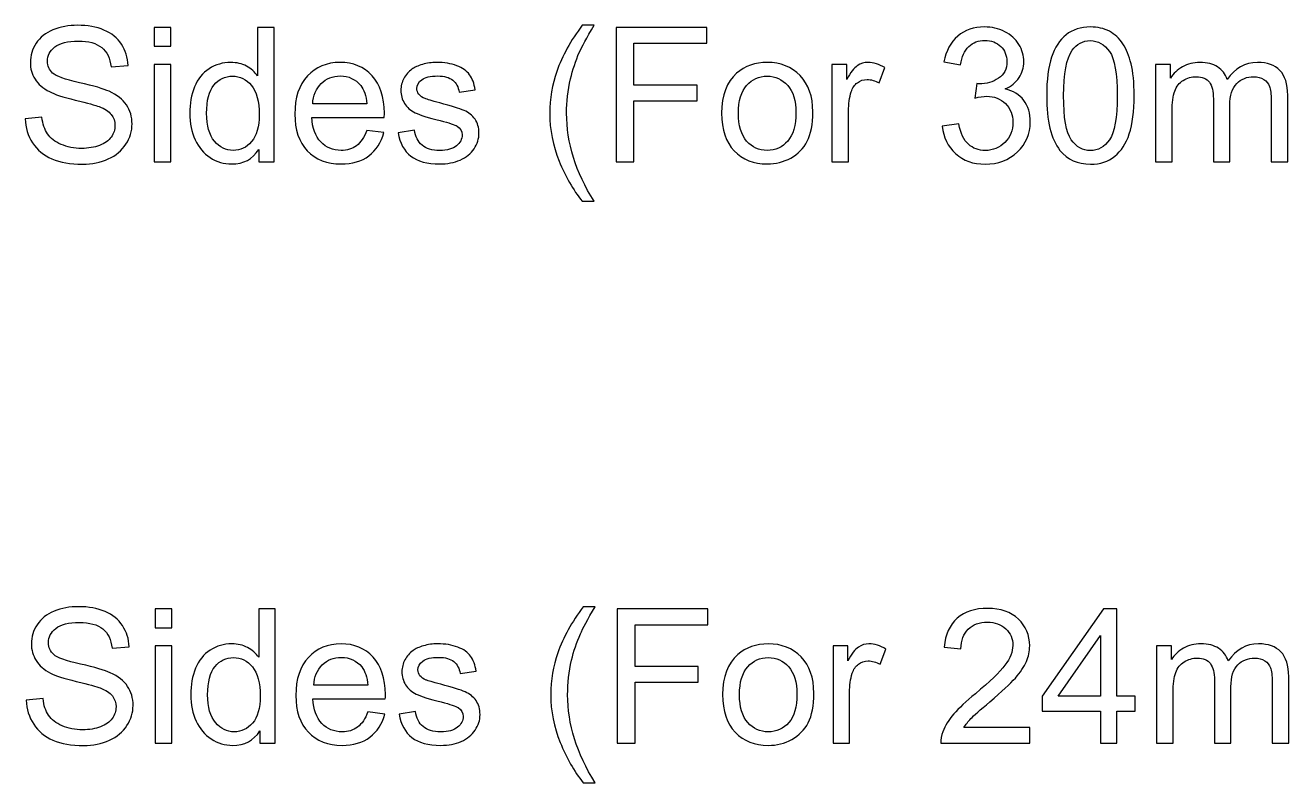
# Model space of a CAD drawing. Header units: millimetres. Extents: x 313 to 2379, y -2162 to 308.
# Drawn here: x 793.7 to 964.7, y -257.8 to -155.3 of the extents above; entities that cross this region are included whole.
import ezdxf

# ---------------------------------------------------------------- set-up
doc = ezdxf.new("R2010")
doc.units = ezdxf.units.MM
doc.header["$MEASUREMENT"] = 0
doc.layers.add('Layer 1', color=7, linetype='Continuous')

msp = doc.modelspace()

# ---------------------------------------------------------------- linework, layer by layer
at = {"layer": 'Layer 1', "color": 250}
for points, knots in [([(793.7104, -167.9017), (793.7104, -167.9017), (795.971, -167.6985), (795.971, -167.6985), (796.0768, -168.6129), (796.3266, -169.3622), (796.7203, -169.9506), (797.114, -170.5348), (797.7236, -171.009), (798.5491, -171.373), (799.3746, -171.7329), (800.3059, -171.9149), (801.3389, -171.9149), (802.2575, -171.9149), (803.0661, -171.7794), (803.7688, -171.5043), (804.4715, -171.2291), (804.9922, -170.8523), (805.3351, -170.374), (805.678, -169.8956), (805.8516, -169.3749), (805.8516, -168.8161), (805.8516, -168.2488), (805.6865, -167.7535), (805.3563, -167.326), (805.0261, -166.9026), (804.48, -166.547), (803.718, -166.2549), (803.2312, -166.0687), (802.1517, -165.7723), (800.4795, -165.3702), (798.8073, -164.968), (797.6389, -164.5912), (796.9701, -164.2356), (796.1022, -163.7784), (795.4588, -163.2112), (795.0354, -162.5381), (794.6079, -161.865), (794.3962, -161.1072), (794.3962, -160.2732), (794.3962, -159.3504), (794.6587, -158.491), (795.1794, -157.6951), (795.7001, -156.895), (796.4578, -156.2897), (797.4611, -155.8748), (798.4602, -155.4599), (799.5736, -155.2525), (800.797, -155.2525), (802.1432, -155.2525), (803.3328, -155.4684), (804.3615, -155.9044), (805.3902, -156.3362), (806.1818, -156.9755), (806.7364, -157.8221), (807.2909, -158.6646), (807.5873, -159.6213), (807.6296, -160.6881), (807.6296, -160.6881), (805.3182, -160.8659), (805.3182, -160.8659), (805.1954, -159.7187), (804.7763, -158.8508), (804.0609, -158.2666), (803.3455, -157.6782), (802.2871, -157.3861), (800.8901, -157.3861), (799.4339, -157.3861), (798.3713, -157.6528), (797.7067, -158.1862), (797.042, -158.7196), (796.7076, -159.3631), (796.7076, -160.1166), (796.7076, -160.7685), (796.9447, -161.3062), (797.4146, -161.7295), (797.8802, -162.1486), (799.0867, -162.5846), (801.0425, -163.0249), (802.9983, -163.4694), (804.3403, -163.8546), (805.0684, -164.1848), (806.1225, -164.6717), (806.9057, -165.2855), (807.4095, -166.0348), (807.9132, -166.7799), (808.163, -167.6392), (808.163, -168.6129), (808.163, -169.5823), (807.8878, -170.4883), (807.3333, -171.3434), (806.7787, -172.1985), (805.9871, -172.8632), (804.9499, -173.3373), (803.9127, -173.8114), (802.7486, -174.0485), (801.4489, -174.0485), (799.8064, -174.0485), (798.4306, -173.8072), (797.3214, -173.3288), (796.2081, -172.8505), (795.3402, -172.1308), (794.7095, -171.1656), (794.0745, -170.2046), (793.7443, -169.1167), (793.7104, -167.9017)], [0, 0, 0, 0, 0.02857143, 0.02857143, 0.02857143, 0.05714286, 0.05714286, 0.05714286, 0.08571429, 0.08571429, 0.08571429, 0.11428571, 0.11428571, 0.11428571, 0.14285714, 0.14285714, 0.14285714, 0.17142857, 0.17142857, 0.17142857, 0.2, 0.2, 0.2, 0.22857143, 0.22857143, 0.22857143, 0.25714286, 0.25714286, 0.25714286, 0.28571429, 0.28571429, 0.28571429, 0.31428571, 0.31428571, 0.31428571, 0.34285714, 0.34285714, 0.34285714, 0.37142857, 0.37142857, 0.37142857, 0.4, 0.4, 0.4, 0.42857143, 0.42857143, 0.42857143, 0.45714286, 0.45714286, 0.45714286, 0.48571429, 0.48571429, 0.48571429, 0.51428571, 0.51428571, 0.51428571, 0.54285714, 0.54285714, 0.54285714, 0.57142857, 0.57142857, 0.57142857, 0.6, 0.6, 0.6, 0.62857143, 0.62857143, 0.62857143, 0.65714286, 0.65714286, 0.65714286, 0.68571429, 0.68571429, 0.68571429, 0.71428571, 0.71428571, 0.71428571, 0.74285714, 0.74285714, 0.74285714, 0.77142857, 0.77142857, 0.77142857, 0.8, 0.8, 0.8, 0.82857143, 0.82857143, 0.82857143, 0.85714286, 0.85714286, 0.85714286, 0.88571429, 0.88571429, 0.88571429, 0.91428571, 0.91428571, 0.91428571, 0.94285714, 0.94285714, 0.94285714, 0.97142857, 0.97142857, 0.97142857, 1, 1, 1, 1]), ([(811.1602, -158.0973), (811.1602, -158.0973), (811.1602, -155.5573), (811.1602, -155.5573), (811.1602, -155.5573), (813.3954, -155.5573), (813.3954, -155.5573), (813.3954, -155.5573), (813.3954, -158.0973), (813.3954, -158.0973), (813.3954, -158.0973), (811.1602, -158.0973), (811.1602, -158.0973)], [0, 0, 0, 0, 0.25, 0.25, 0.25, 0.5, 0.5, 0.5, 0.75, 0.75, 0.75, 1, 1, 1, 1]), ([(825.3122, -173.7437), (825.3122, -173.7437), (825.3122, -172.0715), (825.3122, -172.0715), (824.4782, -173.3712), (823.2506, -174.0231), (821.6292, -174.0231), (820.5793, -174.0231), (819.6141, -173.7352), (818.7378, -173.1553), (817.8573, -172.5795), (817.1757, -171.771), (816.6889, -170.738), (816.2063, -169.7009), (815.965, -168.5113), (815.965, -167.1651), (815.965, -165.8528), (816.1851, -164.6632), (816.6212, -163.5922), (817.0614, -162.5254), (817.7176, -161.7041), (818.5939, -161.1368), (819.466, -160.5653), (820.4481, -160.2817), (821.5276, -160.2817), (822.3235, -160.2817), (823.0304, -160.451), (823.6485, -160.7855), (824.2666, -161.1199), (824.7703, -161.5602), (825.1598, -162.0978), (825.1598, -162.0978), (825.1598, -155.5573), (825.1598, -155.5573), (825.1598, -155.5573), (827.395, -155.5573), (827.395, -155.5573), (827.395, -155.5573), (827.395, -173.7437), (827.395, -173.7437), (827.395, -173.7437), (825.3122, -173.7437), (825.3122, -173.7437)], [0, 0, 0, 0, 0.07142857, 0.07142857, 0.07142857, 0.14285714, 0.14285714, 0.14285714, 0.21428571, 0.21428571, 0.21428571, 0.28571429, 0.28571429, 0.28571429, 0.35714286, 0.35714286, 0.35714286, 0.42857143, 0.42857143, 0.42857143, 0.5, 0.5, 0.5, 0.57142857, 0.57142857, 0.57142857, 0.64285714, 0.64285714, 0.64285714, 0.71428571, 0.71428571, 0.71428571, 0.78571429, 0.78571429, 0.78571429, 0.85714286, 0.85714286, 0.85714286, 0.92857143, 0.92857143, 0.92857143, 1, 1, 1, 1]), ([(869.0806, -179.0777), (867.8529, -177.5241), (866.8115, -175.708), (865.9606, -173.6252), (865.1097, -171.5424), (864.6864, -169.3834), (864.6864, -167.1524), (864.6864, -165.1839), (865.0039, -163.3001), (865.6389, -161.5009), (866.384, -159.4096), (867.5312, -157.3268), (869.0806, -155.2525), (869.0806, -155.2525), (870.6808, -155.2525), (870.6808, -155.2525), (869.6817, -156.9712), (869.0171, -158.1989), (868.6954, -158.9355), (868.1916, -160.0743), (867.7937, -161.2638), (867.5058, -162.5042), (867.1502, -164.0494), (866.9724, -165.603), (866.9724, -167.1651), (866.9724, -171.1402), (868.2085, -175.1111), (870.6808, -179.0777), (870.6808, -179.0777), (869.0806, -179.0777), (869.0806, -179.0777)], [0, 0, 0, 0, 0.1, 0.1, 0.1, 0.2, 0.2, 0.2, 0.3, 0.3, 0.3, 0.4, 0.4, 0.4, 0.5, 0.5, 0.5, 0.6, 0.6, 0.6, 0.7, 0.7, 0.7, 0.8, 0.8, 0.8, 0.9, 0.9, 0.9, 1, 1, 1, 1]), ([(873.678, -173.7437), (873.678, -173.7437), (873.678, -155.5573), (873.678, -155.5573), (873.678, -155.5573), (885.9462, -155.5573), (885.9462, -155.5573), (885.9462, -155.5573), (885.9462, -157.6909), (885.9462, -157.6909), (885.9462, -157.6909), (876.091, -157.6909), (876.091, -157.6909), (876.091, -157.6909), (876.091, -163.3551), (876.091, -163.3551), (876.091, -163.3551), (884.6254, -163.3551), (884.6254, -163.3551), (884.6254, -163.3551), (884.6254, -165.4887), (884.6254, -165.4887), (884.6254, -165.4887), (876.091, -165.4887), (876.091, -165.4887), (876.091, -165.4887), (876.091, -173.7437), (876.091, -173.7437), (876.091, -173.7437), (873.678, -173.7437), (873.678, -173.7437)], [0, 0, 0, 0, 0.1, 0.1, 0.1, 0.2, 0.2, 0.2, 0.3, 0.3, 0.3, 0.4, 0.4, 0.4, 0.5, 0.5, 0.5, 0.6, 0.6, 0.6, 0.7, 0.7, 0.7, 0.8, 0.8, 0.8, 0.9, 0.9, 0.9, 1, 1, 1, 1]), ([(917.819, -168.9177), (917.819, -168.9177), (920.0542, -168.6129), (920.0542, -168.6129), (920.3124, -169.8829), (920.7442, -170.7973), (921.3581, -171.3561), (921.9719, -171.9149), (922.7254, -172.1943), (923.6187, -172.1943), (924.677, -172.1943), (925.5702, -171.8302), (926.2899, -171.1021), (927.0096, -170.374), (927.3694, -169.4723), (927.3694, -168.397), (927.3694, -167.3725), (927.035, -166.5259), (926.3619, -165.857), (925.693, -165.1924), (924.8421, -164.8579), (923.8049, -164.8579), (923.3816, -164.8579), (922.8567, -164.9426), (922.2259, -165.1077), (922.2259, -165.1077), (922.4757, -163.1519), (922.4757, -163.1519), (922.6238, -163.1688), (922.7466, -163.1773), (922.8355, -163.1773), (923.7922, -163.1773), (924.6474, -162.9275), (925.4136, -162.4322), (926.1756, -161.9369), (926.5566, -161.1749), (926.5566, -160.1462), (926.5566, -159.3292), (926.2772, -158.6519), (925.7226, -158.1142), (925.1681, -157.5766), (924.4526, -157.3099), (923.5763, -157.3099), (922.7043, -157.3099), (921.9804, -157.5851), (921.4004, -158.1354), (920.8204, -158.6857), (920.4479, -159.5112), (920.2828, -160.6119), (920.2828, -160.6119), (918.0476, -160.2055), (918.0476, -160.2055), (918.3228, -158.7069), (918.9408, -157.5427), (919.9103, -156.7172), (920.8755, -155.8917), (922.082, -155.4811), (923.5213, -155.4811), (924.5119, -155.4811), (925.4263, -155.6928), (926.2603, -156.1203), (927.0985, -156.5437), (927.7377, -157.1236), (928.178, -157.856), (928.6225, -158.5926), (928.8426, -159.3715), (928.8426, -160.197), (928.8426, -160.9802), (928.6309, -161.6914), (928.2118, -162.3349), (927.7885, -162.9783), (927.162, -163.4906), (926.3365, -163.8716), (927.4117, -164.1171), (928.2457, -164.6336), (928.8426, -165.4167), (929.4353, -166.1957), (929.7316, -167.1778), (929.7316, -168.3504), (929.7316, -169.9379), (929.1516, -171.2884), (927.9959, -172.3933), (926.836, -173.4982), (925.3713, -174.0485), (923.6017, -174.0485), (922.0058, -174.0485), (920.6807, -173.5701), (919.6266, -172.6176), (918.5683, -171.6651), (917.9672, -170.4332), (917.819, -168.9177)], [0, 0, 0, 0, 0.03333333, 0.03333333, 0.03333333, 0.06666667, 0.06666667, 0.06666667, 0.1, 0.1, 0.1, 0.13333333, 0.13333333, 0.13333333, 0.16666667, 0.16666667, 0.16666667, 0.2, 0.2, 0.2, 0.23333333, 0.23333333, 0.23333333, 0.26666667, 0.26666667, 0.26666667, 0.3, 0.3, 0.3, 0.33333333, 0.33333333, 0.33333333, 0.36666667, 0.36666667, 0.36666667, 0.4, 0.4, 0.4, 0.43333333, 0.43333333, 0.43333333, 0.46666667, 0.46666667, 0.46666667, 0.5, 0.5, 0.5, 0.53333333, 0.53333333, 0.53333333, 0.56666667, 0.56666667, 0.56666667, 0.6, 0.6, 0.6, 0.63333333, 0.63333333, 0.63333333, 0.66666667, 0.66666667, 0.66666667, 0.7, 0.7, 0.7, 0.73333333, 0.73333333, 0.73333333, 0.76666667, 0.76666667, 0.76666667, 0.8, 0.8, 0.8, 0.83333333, 0.83333333, 0.83333333, 0.86666667, 0.86666667, 0.86666667, 0.9, 0.9, 0.9, 0.93333333, 0.93333333, 0.93333333, 0.96666667, 0.96666667, 0.96666667, 1, 1, 1, 1]), ([(931.9456, -164.769), (931.9456, -162.6227), (932.1657, -160.8871), (932.606, -159.5747), (933.0505, -158.2582), (933.7067, -157.2464), (934.5787, -156.5394), (935.4466, -155.8325), (936.543, -155.4811), (937.8638, -155.4811), (938.8375, -155.4811), (939.6926, -155.6758), (940.4334, -156.0695), (941.17, -156.4632), (941.7796, -157.0305), (942.2538, -157.7713), (942.7279, -158.5079), (943.1004, -159.4096), (943.3714, -160.4722), (943.6465, -161.5348), (943.782, -162.9699), (943.782, -164.769), (943.782, -166.9026), (943.5619, -168.6298), (943.1258, -169.9422), (942.6898, -171.2587), (942.0336, -172.2705), (941.1616, -172.9817), (940.2937, -173.6929), (939.1931, -174.0485), (937.8638, -174.0485), (936.1154, -174.0485), (934.7396, -173.4262), (933.7405, -172.1774), (932.5425, -170.6534), (931.9456, -168.1853), (931.9456, -164.769)], [0, 0, 0, 0, 0.08333333, 0.08333333, 0.08333333, 0.16666667, 0.16666667, 0.16666667, 0.25, 0.25, 0.25, 0.33333333, 0.33333333, 0.33333333, 0.41666667, 0.41666667, 0.41666667, 0.5, 0.5, 0.5, 0.58333333, 0.58333333, 0.58333333, 0.66666667, 0.66666667, 0.66666667, 0.75, 0.75, 0.75, 0.83333333, 0.83333333, 0.83333333, 0.91666667, 0.91666667, 0.91666667, 1, 1, 1, 1]), ([(934.2316, -164.7775), (934.2316, -167.7705), (934.5787, -169.7601), (935.2772, -170.7423), (935.9757, -171.7286), (936.8393, -172.2197), (937.8638, -172.2197), (938.8883, -172.2197), (939.7519, -171.7244), (940.4504, -170.738), (941.1489, -169.7474), (941.496, -167.762), (941.496, -164.7775), (941.496, -161.7845), (941.1489, -159.7949), (940.4504, -158.8127), (939.7561, -157.8264), (938.884, -157.3353), (937.8384, -157.3353), (936.8139, -157.3353), (935.9927, -157.7713), (935.3788, -158.6392), (934.6126, -159.7441), (934.2316, -161.793), (934.2316, -164.7775)], [0, 0, 0, 0, 0.125, 0.125, 0.125, 0.25, 0.25, 0.25, 0.375, 0.375, 0.375, 0.5, 0.5, 0.5, 0.625, 0.625, 0.625, 0.75, 0.75, 0.75, 0.875, 0.875, 0.875, 1, 1, 1, 1]), ([(811.1602, -173.7437), (811.1602, -173.7437), (811.1602, -160.5611), (811.1602, -160.5611), (811.1602, -160.5611), (813.3954, -160.5611), (813.3954, -160.5611), (813.3954, -160.5611), (813.3954, -173.7437), (813.3954, -173.7437), (813.3954, -173.7437), (811.1602, -173.7437), (811.1602, -173.7437)], [0, 0, 0, 0, 0.25, 0.25, 0.25, 0.5, 0.5, 0.5, 0.75, 0.75, 0.75, 1, 1, 1, 1]), ([(839.9214, -169.4765), (839.9214, -169.4765), (842.2328, -169.7813), (842.2328, -169.7813), (841.873, -171.1233), (841.1999, -172.1689), (840.2177, -172.9097), (839.2356, -173.6506), (837.9825, -174.0231), (836.4543, -174.0231), (834.5324, -174.0231), (833.0084, -173.4304), (831.8823, -172.2451), (830.7562, -171.064), (830.1932, -169.4003), (830.1932, -167.2625), (830.1932, -165.0527), (830.7605, -163.3339), (831.8992, -162.1147), (833.038, -160.8913), (834.5154, -160.2817), (836.3315, -160.2817), (838.0884, -160.2817), (839.5235, -160.8786), (840.6368, -162.0766), (841.7502, -163.2747), (842.309, -164.9595), (842.309, -167.1312), (842.309, -167.2625), (842.3048, -167.4614), (842.2963, -167.7239), (842.2963, -167.7239), (832.4792, -167.7239), (832.4792, -167.7239), (832.5639, -169.1675), (832.9703, -170.2766), (833.7069, -171.0428), (834.4392, -171.8091), (835.3579, -172.1943), (836.4543, -172.1943), (837.2713, -172.1943), (837.9698, -171.9784), (838.5456, -171.5466), (839.1255, -171.1148), (839.5827, -170.4248), (839.9214, -169.4765)], [0, 0, 0, 0, 0.06666667, 0.06666667, 0.06666667, 0.13333333, 0.13333333, 0.13333333, 0.2, 0.2, 0.2, 0.26666667, 0.26666667, 0.26666667, 0.33333333, 0.33333333, 0.33333333, 0.4, 0.4, 0.4, 0.46666667, 0.46666667, 0.46666667, 0.53333333, 0.53333333, 0.53333333, 0.6, 0.6, 0.6, 0.66666667, 0.66666667, 0.66666667, 0.73333333, 0.73333333, 0.73333333, 0.8, 0.8, 0.8, 0.86666667, 0.86666667, 0.86666667, 0.93333333, 0.93333333, 0.93333333, 1, 1, 1, 1]), ([(844.1674, -169.8067), (844.1674, -169.8067), (846.3772, -169.4511), (846.3772, -169.4511), (846.5, -170.3359), (846.8471, -171.0132), (847.4144, -171.4873), (847.9816, -171.9572), (848.7775, -172.1943), (849.7935, -172.1943), (850.8222, -172.1943), (851.5842, -171.9869), (852.0837, -171.5678), (852.579, -171.1529), (852.8288, -170.6618), (852.8288, -170.0988), (852.8288, -169.595), (852.6044, -169.1971), (852.1599, -168.9092), (851.8467, -168.7103), (851.0847, -168.4605), (849.8739, -168.1515), (848.2399, -167.7408), (847.1096, -167.3852), (846.4746, -167.0847), (845.8438, -166.7799), (845.3654, -166.365), (845.0395, -165.8316), (844.7135, -165.3024), (844.5484, -164.714), (844.5484, -164.0705), (844.5484, -163.4821), (844.6839, -162.9402), (844.9506, -162.4407), (845.2215, -161.9412), (845.5856, -161.5263), (846.047, -161.1961), (846.3941, -160.9421), (846.8683, -160.7262), (847.4652, -160.5484), (848.0663, -160.3706), (848.7055, -160.2817), (849.3913, -160.2817), (850.4243, -160.2817), (851.3302, -160.4299), (852.1091, -160.7304), (852.8923, -161.0268), (853.468, -161.4332), (853.8406, -161.9412), (854.2089, -162.4534), (854.4671, -163.135), (854.6068, -163.9901), (854.6068, -163.9901), (852.4224, -164.2949), (852.4224, -164.2949), (852.325, -163.6091), (852.0372, -163.0715), (851.563, -162.6862), (851.0889, -162.301), (850.42, -162.1105), (849.5522, -162.1105), (848.532, -162.1105), (847.7996, -162.2798), (847.3636, -162.6185), (846.9275, -162.9572), (846.7074, -163.3551), (846.7074, -163.8081), (846.7074, -164.0959), (846.7963, -164.3584), (846.9783, -164.5912), (847.1604, -164.8283), (847.444, -165.0273), (847.8335, -165.1839), (848.0578, -165.2686), (848.7098, -165.4591), (849.802, -165.7554), (851.3768, -166.1745), (852.4774, -166.5216), (853.104, -166.7883), (853.7305, -167.055), (854.2216, -167.4487), (854.5772, -167.9567), (854.937, -168.469), (855.1148, -169.104), (855.1148, -169.866), (855.1148, -170.6068), (854.8989, -171.3053), (854.4629, -171.9615), (854.0268, -172.6176), (853.4003, -173.1256), (852.5833, -173.4855), (851.762, -173.8453), (850.8349, -174.0231), (849.802, -174.0231), (848.0917, -174.0231), (846.7836, -173.6675), (845.8861, -172.9605), (844.9887, -172.2493), (844.4172, -171.1995), (844.1674, -169.8067)], [0, 0, 0, 0, 0.03030303, 0.03030303, 0.03030303, 0.06060606, 0.06060606, 0.06060606, 0.09090909, 0.09090909, 0.09090909, 0.12121212, 0.12121212, 0.12121212, 0.15151515, 0.15151515, 0.15151515, 0.18181818, 0.18181818, 0.18181818, 0.21212121, 0.21212121, 0.21212121, 0.24242424, 0.24242424, 0.24242424, 0.27272727, 0.27272727, 0.27272727, 0.3030303, 0.3030303, 0.3030303, 0.33333333, 0.33333333, 0.33333333, 0.36363636, 0.36363636, 0.36363636, 0.39393939, 0.39393939, 0.39393939, 0.42424242, 0.42424242, 0.42424242, 0.45454545, 0.45454545, 0.45454545, 0.48484848, 0.48484848, 0.48484848, 0.51515152, 0.51515152, 0.51515152, 0.54545455, 0.54545455, 0.54545455, 0.57575758, 0.57575758, 0.57575758, 0.60606061, 0.60606061, 0.60606061, 0.63636364, 0.63636364, 0.63636364, 0.66666667, 0.66666667, 0.66666667, 0.6969697, 0.6969697, 0.6969697, 0.72727273, 0.72727273, 0.72727273, 0.75757576, 0.75757576, 0.75757576, 0.78787879, 0.78787879, 0.78787879, 0.81818182, 0.81818182, 0.81818182, 0.84848485, 0.84848485, 0.84848485, 0.87878788, 0.87878788, 0.87878788, 0.90909091, 0.90909091, 0.90909091, 0.93939394, 0.93939394, 0.93939394, 0.96969697, 0.96969697, 0.96969697, 1, 1, 1, 1]), ([(887.9486, -167.1524), (887.9486, -164.7182), (888.6259, -162.9148), (889.9848, -161.7422), (891.1151, -160.7685), (892.4994, -160.2817), (894.1293, -160.2817), (895.9369, -160.2817), (897.4186, -160.8744), (898.57, -162.0597), (899.7173, -163.2408), (900.293, -164.8791), (900.293, -166.9661), (900.293, -168.6595), (900.039, -169.9887), (899.531, -170.9582), (899.023, -171.9276), (898.2822, -172.6811), (897.3085, -173.2188), (896.3391, -173.7564), (895.2765, -174.0231), (894.1293, -174.0231), (892.2835, -174.0231), (890.7934, -173.4347), (889.6546, -172.2536), (888.5159, -171.0725), (887.9486, -169.3707), (887.9486, -167.1524)], [0, 0, 0, 0, 0.11111111, 0.11111111, 0.11111111, 0.22222222, 0.22222222, 0.22222222, 0.33333333, 0.33333333, 0.33333333, 0.44444444, 0.44444444, 0.44444444, 0.55555556, 0.55555556, 0.55555556, 0.66666667, 0.66666667, 0.66666667, 0.77777778, 0.77777778, 0.77777778, 0.88888889, 0.88888889, 0.88888889, 1, 1, 1, 1]), ([(902.888, -173.7437), (902.888, -173.7437), (902.888, -160.5611), (902.888, -160.5611), (902.888, -160.5611), (904.8946, -160.5611), (904.8946, -160.5611), (904.8946, -160.5611), (904.8946, -162.5804), (904.8946, -162.5804), (905.4068, -161.6448), (905.881, -161.0268), (906.317, -160.7304), (906.753, -160.4299), (907.2314, -160.2817), (907.7521, -160.2817), (908.5056, -160.2817), (909.2719, -160.5188), (910.0508, -160.9887), (910.0508, -160.9887), (909.2549, -163.0503), (909.2549, -163.0503), (908.7131, -162.7455), (908.1712, -162.5931), (907.6293, -162.5931), (907.1425, -162.5931), (906.7065, -162.7413), (906.3212, -163.0334), (905.936, -163.3255), (905.6608, -163.7319), (905.4957, -164.2526), (905.246, -165.0442), (905.1232, -165.912), (905.1232, -166.8561), (905.1232, -166.8561), (905.1232, -173.7437), (905.1232, -173.7437), (905.1232, -173.7437), (902.888, -173.7437), (902.888, -173.7437)], [0, 0, 0, 0, 0.07692308, 0.07692308, 0.07692308, 0.15384615, 0.15384615, 0.15384615, 0.23076923, 0.23076923, 0.23076923, 0.30769231, 0.30769231, 0.30769231, 0.38461538, 0.38461538, 0.38461538, 0.46153846, 0.46153846, 0.46153846, 0.53846154, 0.53846154, 0.53846154, 0.61538462, 0.61538462, 0.61538462, 0.69230769, 0.69230769, 0.69230769, 0.76923077, 0.76923077, 0.76923077, 0.84615385, 0.84615385, 0.84615385, 0.92307692, 0.92307692, 0.92307692, 1, 1, 1, 1]), ([(946.6818, -173.7437), (946.6818, -173.7437), (946.6818, -160.5611), (946.6818, -160.5611), (946.6818, -160.5611), (948.6884, -160.5611), (948.6884, -160.5611), (948.6884, -160.5611), (948.6884, -162.4238), (948.6884, -162.4238), (949.099, -161.7803), (949.6494, -161.2596), (950.3352, -160.8701), (951.021, -160.4764), (951.7999, -160.2817), (952.6762, -160.2817), (953.6499, -160.2817), (954.45, -160.4849), (955.0723, -160.8871), (955.6946, -161.2935), (956.1348, -161.8565), (956.3888, -162.5846), (957.4387, -161.0479), (958.7976, -160.2817), (960.474, -160.2817), (961.7863, -160.2817), (962.7981, -160.6415), (963.5008, -161.3654), (964.2078, -162.0893), (964.5634, -163.2027), (964.5634, -164.7055), (964.5634, -164.7055), (964.5634, -173.7437), (964.5634, -173.7437), (964.5634, -173.7437), (962.3282, -173.7437), (962.3282, -173.7437), (962.3282, -173.7437), (962.3282, -165.4464), (962.3282, -165.4464), (962.3282, -164.5574), (962.252, -163.9139), (962.1081, -163.5202), (961.9641, -163.1265), (961.7017, -162.8132), (961.3164, -162.5719), (960.9354, -162.3306), (960.4867, -162.2121), (959.9745, -162.2121), (959.0431, -162.2121), (958.2727, -162.5211), (957.6588, -163.135), (957.045, -163.753), (956.7402, -164.7394), (956.7402, -166.0941), (956.7402, -166.0941), (956.7402, -173.7437), (956.7402, -173.7437), (956.7402, -173.7437), (954.505, -173.7437), (954.505, -173.7437), (954.505, -173.7437), (954.505, -165.1881), (954.505, -165.1881), (954.505, -164.1975), (954.323, -163.4525), (953.9589, -162.9572), (953.5948, -162.4619), (952.9979, -162.2121), (952.1724, -162.2121), (951.5459, -162.2121), (950.9659, -162.3772), (950.4325, -162.7074), (949.8991, -163.0376), (949.5139, -163.5202), (949.2726, -164.1594), (949.0355, -164.7944), (948.917, -165.7131), (948.917, -166.9111), (948.917, -166.9111), (948.917, -173.7437), (948.917, -173.7437), (948.917, -173.7437), (946.6818, -173.7437), (946.6818, -173.7437)], [0, 0, 0, 0, 0.03571429, 0.03571429, 0.03571429, 0.07142857, 0.07142857, 0.07142857, 0.10714286, 0.10714286, 0.10714286, 0.14285714, 0.14285714, 0.14285714, 0.17857143, 0.17857143, 0.17857143, 0.21428571, 0.21428571, 0.21428571, 0.25, 0.25, 0.25, 0.28571429, 0.28571429, 0.28571429, 0.32142857, 0.32142857, 0.32142857, 0.35714286, 0.35714286, 0.35714286, 0.39285714, 0.39285714, 0.39285714, 0.42857143, 0.42857143, 0.42857143, 0.46428571, 0.46428571, 0.46428571, 0.5, 0.5, 0.5, 0.53571429, 0.53571429, 0.53571429, 0.57142857, 0.57142857, 0.57142857, 0.60714286, 0.60714286, 0.60714286, 0.64285714, 0.64285714, 0.64285714, 0.67857143, 0.67857143, 0.67857143, 0.71428571, 0.71428571, 0.71428571, 0.75, 0.75, 0.75, 0.78571429, 0.78571429, 0.78571429, 0.82142857, 0.82142857, 0.82142857, 0.85714286, 0.85714286, 0.85714286, 0.89285714, 0.89285714, 0.89285714, 0.92857143, 0.92857143, 0.92857143, 0.96428571, 0.96428571, 0.96428571, 1, 1, 1, 1]), ([(818.251, -167.1693), (818.251, -168.8542), (818.6066, -170.1115), (819.322, -170.9455), (820.0332, -171.7794), (820.8757, -172.1943), (821.8451, -172.1943), (822.823, -172.1943), (823.6527, -171.7964), (824.3385, -171.0005), (825.0201, -170.2046), (825.363, -168.9897), (825.363, -167.3556), (825.363, -165.5607), (825.0159, -164.2399), (824.3174, -163.3974), (823.6231, -162.555), (822.7637, -162.1359), (821.7435, -162.1359), (820.7487, -162.1359), (819.9189, -162.5381), (819.2501, -163.3466), (818.5854, -164.1552), (818.251, -165.4294), (818.251, -167.1693)], [0, 0, 0, 0, 0.125, 0.125, 0.125, 0.25, 0.25, 0.25, 0.375, 0.375, 0.375, 0.5, 0.5, 0.5, 0.625, 0.625, 0.625, 0.75, 0.75, 0.75, 0.875, 0.875, 0.875, 1, 1, 1, 1]), ([(832.6062, -165.8951), (832.6062, -165.8951), (839.9468, -165.8951), (839.9468, -165.8951), (839.8494, -164.786), (839.5658, -163.9562), (839.1044, -163.4017), (838.3974, -162.5423), (837.4745, -162.1105), (836.3442, -162.1105), (835.3198, -162.1105), (834.4604, -162.4534), (833.7619, -163.1392), (833.0676, -163.825), (832.6824, -164.7436), (832.6062, -165.8951)], [0, 0, 0, 0, 0.2, 0.2, 0.2, 0.4, 0.4, 0.4, 0.6, 0.6, 0.6, 0.8, 0.8, 0.8, 1, 1, 1, 1]), ([(890.2346, -167.1566), (890.2346, -168.8415), (890.6029, -170.103), (891.3395, -170.937), (892.0803, -171.7752), (893.0074, -172.1943), (894.1293, -172.1943), (895.2384, -172.1943), (896.1613, -171.7752), (896.9021, -170.9328), (897.6387, -170.0903), (898.007, -168.8076), (898.007, -167.0847), (898.007, -165.4591), (897.6345, -164.2272), (896.8936, -163.3932), (896.1528, -162.555), (895.2299, -162.1359), (894.1293, -162.1359), (893.0074, -162.1359), (892.0803, -162.5508), (891.3395, -163.3847), (890.6029, -164.2187), (890.2346, -165.476), (890.2346, -167.1566)], [0, 0, 0, 0, 0.125, 0.125, 0.125, 0.25, 0.25, 0.25, 0.375, 0.375, 0.375, 0.5, 0.5, 0.5, 0.625, 0.625, 0.625, 0.75, 0.75, 0.75, 0.875, 0.875, 0.875, 1, 1, 1, 1]), ([(793.85, -246.5812), (793.85, -246.5812), (796.1106, -246.378), (796.1106, -246.378), (796.2164, -247.2924), (796.4662, -248.0417), (796.8599, -248.6301), (797.2536, -249.2143), (797.8632, -249.6885), (798.6887, -250.0525), (799.5142, -250.4124), (800.4455, -250.5944), (801.4785, -250.5944), (802.3971, -250.5944), (803.2057, -250.4589), (803.9084, -250.1838), (804.6111, -249.9086), (805.1318, -249.5318), (805.4747, -249.0535), (805.8176, -248.5751), (805.9912, -248.0544), (805.9912, -247.4956), (805.9912, -246.9283), (805.8261, -246.433), (805.4959, -246.0055), (805.1657, -245.5821), (804.6196, -245.2265), (803.8576, -244.9344), (803.3708, -244.7482), (802.2913, -244.4518), (800.6191, -244.0497), (798.9469, -243.6475), (797.7785, -243.2707), (797.1097, -242.9151), (796.2418, -242.4579), (795.5984, -241.8907), (795.175, -241.2176), (794.7475, -240.5445), (794.5358, -239.7867), (794.5358, -238.9527), (794.5358, -238.0299), (794.7983, -237.1705), (795.319, -236.3746), (795.8397, -235.5745), (796.5974, -234.9692), (797.6007, -234.5543), (798.5998, -234.1394), (799.7132, -233.932), (800.9366, -233.932), (802.2828, -233.932), (803.4724, -234.1479), (804.5011, -234.5839), (805.5298, -235.0157), (806.3214, -235.655), (806.876, -236.5016), (807.4305, -237.3441), (807.7269, -238.3008), (807.7692, -239.3676), (807.7692, -239.3676), (805.4578, -239.5454), (805.4578, -239.5454), (805.335, -238.3982), (804.9159, -237.5303), (804.2005, -236.9461), (803.4851, -236.3577), (802.4267, -236.0656), (801.0297, -236.0656), (799.5735, -236.0656), (798.5109, -236.3323), (797.8463, -236.8657), (797.1816, -237.3991), (796.8472, -238.0426), (796.8472, -238.7961), (796.8472, -239.448), (797.0843, -239.9857), (797.5542, -240.409), (798.0198, -240.8281), (799.2263, -241.2641), (801.1821, -241.7044), (803.1379, -242.1489), (804.4799, -242.5341), (805.208, -242.8643), (806.2621, -243.3512), (807.0453, -243.965), (807.5491, -244.7143), (808.0528, -245.4594), (808.3026, -246.3187), (808.3026, -247.2924), (808.3026, -248.2618), (808.0274, -249.1678), (807.4729, -250.0229), (806.9183, -250.878), (806.1267, -251.5427), (805.0895, -252.0168), (804.0523, -252.4909), (802.8882, -252.728), (801.5885, -252.728), (799.946, -252.728), (798.5702, -252.4867), (797.461, -252.0083), (796.3477, -251.53), (795.4798, -250.8103), (794.8491, -249.8451), (794.2141, -248.8841), (793.8839, -247.7962), (793.85, -246.5812)], [0, 0, 0, 0, 0.02857143, 0.02857143, 0.02857143, 0.05714286, 0.05714286, 0.05714286, 0.08571429, 0.08571429, 0.08571429, 0.11428571, 0.11428571, 0.11428571, 0.14285714, 0.14285714, 0.14285714, 0.17142857, 0.17142857, 0.17142857, 0.2, 0.2, 0.2, 0.22857143, 0.22857143, 0.22857143, 0.25714286, 0.25714286, 0.25714286, 0.28571429, 0.28571429, 0.28571429, 0.31428571, 0.31428571, 0.31428571, 0.34285714, 0.34285714, 0.34285714, 0.37142857, 0.37142857, 0.37142857, 0.4, 0.4, 0.4, 0.42857143, 0.42857143, 0.42857143, 0.45714286, 0.45714286, 0.45714286, 0.48571429, 0.48571429, 0.48571429, 0.51428571, 0.51428571, 0.51428571, 0.54285714, 0.54285714, 0.54285714, 0.57142857, 0.57142857, 0.57142857, 0.6, 0.6, 0.6, 0.62857143, 0.62857143, 0.62857143, 0.65714286, 0.65714286, 0.65714286, 0.68571429, 0.68571429, 0.68571429, 0.71428571, 0.71428571, 0.71428571, 0.74285714, 0.74285714, 0.74285714, 0.77142857, 0.77142857, 0.77142857, 0.8, 0.8, 0.8, 0.82857143, 0.82857143, 0.82857143, 0.85714286, 0.85714286, 0.85714286, 0.88571429, 0.88571429, 0.88571429, 0.91428571, 0.91428571, 0.91428571, 0.94285714, 0.94285714, 0.94285714, 0.97142857, 0.97142857, 0.97142857, 1, 1, 1, 1]), ([(811.2998, -236.7768), (811.2998, -236.7768), (811.2998, -234.2368), (811.2998, -234.2368), (811.2998, -234.2368), (813.535, -234.2368), (813.535, -234.2368), (813.535, -234.2368), (813.535, -236.7768), (813.535, -236.7768), (813.535, -236.7768), (811.2998, -236.7768), (811.2998, -236.7768)], [0, 0, 0, 0, 0.25, 0.25, 0.25, 0.5, 0.5, 0.5, 0.75, 0.75, 0.75, 1, 1, 1, 1]), ([(825.4518, -252.4232), (825.4518, -252.4232), (825.4518, -250.751), (825.4518, -250.751), (824.6178, -252.0507), (823.3902, -252.7026), (821.7688, -252.7026), (820.7189, -252.7026), (819.7537, -252.4147), (818.8774, -251.8348), (817.9969, -251.259), (817.3153, -250.4505), (816.8285, -249.4175), (816.3459, -248.3804), (816.1046, -247.1908), (816.1046, -245.8446), (816.1046, -244.5323), (816.3247, -243.3427), (816.7608, -242.2717), (817.201, -241.2049), (817.8572, -240.3836), (818.7335, -239.8163), (819.6056, -239.2448), (820.5877, -238.9612), (821.6672, -238.9612), (822.4631, -238.9612), (823.17, -239.1305), (823.7881, -239.465), (824.4062, -239.7994), (824.9099, -240.2397), (825.2994, -240.7773), (825.2994, -240.7773), (825.2994, -234.2368), (825.2994, -234.2368), (825.2994, -234.2368), (827.5346, -234.2368), (827.5346, -234.2368), (827.5346, -234.2368), (827.5346, -252.4232), (827.5346, -252.4232), (827.5346, -252.4232), (825.4518, -252.4232), (825.4518, -252.4232)], [0, 0, 0, 0, 0.07142857, 0.07142857, 0.07142857, 0.14285714, 0.14285714, 0.14285714, 0.21428571, 0.21428571, 0.21428571, 0.28571429, 0.28571429, 0.28571429, 0.35714286, 0.35714286, 0.35714286, 0.42857143, 0.42857143, 0.42857143, 0.5, 0.5, 0.5, 0.57142857, 0.57142857, 0.57142857, 0.64285714, 0.64285714, 0.64285714, 0.71428571, 0.71428571, 0.71428571, 0.78571429, 0.78571429, 0.78571429, 0.85714286, 0.85714286, 0.85714286, 0.92857143, 0.92857143, 0.92857143, 1, 1, 1, 1]), ([(869.2202, -257.7572), (867.9925, -256.2036), (866.9511, -254.3875), (866.1002, -252.3047), (865.2493, -250.2219), (864.826, -248.0629), (864.826, -245.8319), (864.826, -243.8634), (865.1435, -241.9796), (865.7785, -240.1804), (866.5236, -238.0891), (867.6708, -236.0063), (869.2202, -233.932), (869.2202, -233.932), (870.8204, -233.932), (870.8204, -233.932), (869.8213, -235.6507), (869.1567, -236.8784), (868.835, -237.615), (868.3312, -238.7538), (867.9333, -239.9433), (867.6454, -241.1837), (867.2898, -242.7289), (867.112, -244.2825), (867.112, -245.8446), (867.112, -249.8197), (868.3481, -253.7906), (870.8204, -257.7572), (870.8204, -257.7572), (869.2202, -257.7572), (869.2202, -257.7572)], [0, 0, 0, 0, 0.1, 0.1, 0.1, 0.2, 0.2, 0.2, 0.3, 0.3, 0.3, 0.4, 0.4, 0.4, 0.5, 0.5, 0.5, 0.6, 0.6, 0.6, 0.7, 0.7, 0.7, 0.8, 0.8, 0.8, 0.9, 0.9, 0.9, 1, 1, 1, 1]), ([(873.8176, -252.4232), (873.8176, -252.4232), (873.8176, -234.2368), (873.8176, -234.2368), (873.8176, -234.2368), (886.0858, -234.2368), (886.0858, -234.2368), (886.0858, -234.2368), (886.0858, -236.3704), (886.0858, -236.3704), (886.0858, -236.3704), (876.2306, -236.3704), (876.2306, -236.3704), (876.2306, -236.3704), (876.2306, -242.0346), (876.2306, -242.0346), (876.2306, -242.0346), (884.765, -242.0346), (884.765, -242.0346), (884.765, -242.0346), (884.765, -244.1682), (884.765, -244.1682), (884.765, -244.1682), (876.2306, -244.1682), (876.2306, -244.1682), (876.2306, -244.1682), (876.2306, -252.4232), (876.2306, -252.4232), (876.2306, -252.4232), (873.8176, -252.4232), (873.8176, -252.4232)], [0, 0, 0, 0, 0.1, 0.1, 0.1, 0.2, 0.2, 0.2, 0.3, 0.3, 0.3, 0.4, 0.4, 0.4, 0.5, 0.5, 0.5, 0.6, 0.6, 0.6, 0.7, 0.7, 0.7, 0.8, 0.8, 0.8, 0.9, 0.9, 0.9, 1, 1, 1, 1]), ([(929.668, -250.2896), (929.668, -250.2896), (929.668, -252.4232), (929.668, -252.4232), (929.668, -252.4232), (917.6284, -252.4232), (917.6284, -252.4232), (917.6115, -251.8856), (917.7004, -251.3691), (917.8909, -250.8696), (918.1999, -250.0525), (918.6952, -249.244), (919.3768, -248.4523), (920.0583, -247.6607), (921.032, -246.7463), (922.2978, -245.7091), (924.2663, -244.0878), (925.604, -242.8051), (926.3025, -241.8568), (927.0052, -240.9085), (927.3566, -240.0111), (927.3566, -239.1644), (927.3566, -238.2796), (927.0391, -237.5346), (926.4041, -236.925), (925.7691, -236.3196), (924.9394, -236.0148), (923.9191, -236.0148), (922.8396, -236.0148), (921.976, -236.3365), (921.3283, -236.98), (920.6806, -237.6192), (920.3547, -238.5082), (920.3462, -239.647), (920.3462, -239.647), (918.0602, -239.4184), (918.0602, -239.4184), (918.2168, -237.7081), (918.8095, -236.4043), (919.834, -235.5068), (920.8627, -234.6093), (922.2385, -234.1606), (923.9699, -234.1606), (925.7141, -234.1606), (927.0984, -234.6432), (928.1144, -235.6126), (929.1346, -236.5821), (929.6426, -237.7843), (929.6426, -239.2152), (929.6426, -239.9433), (929.4944, -240.6588), (929.1939, -241.3615), (928.8975, -242.0685), (928.4022, -242.8093), (927.7122, -243.5882), (927.0179, -244.3629), (925.8707, -245.434), (924.2705, -246.7886), (922.9285, -247.9147), (922.0649, -248.6767), (921.6839, -249.0789), (921.3029, -249.481), (920.9897, -249.8832), (920.7399, -250.2896), (920.7399, -250.2896), (929.668, -250.2896), (929.668, -250.2896)], [0, 0, 0, 0, 0.04545455, 0.04545455, 0.04545455, 0.09090909, 0.09090909, 0.09090909, 0.13636364, 0.13636364, 0.13636364, 0.18181818, 0.18181818, 0.18181818, 0.22727273, 0.22727273, 0.22727273, 0.27272727, 0.27272727, 0.27272727, 0.31818182, 0.31818182, 0.31818182, 0.36363636, 0.36363636, 0.36363636, 0.40909091, 0.40909091, 0.40909091, 0.45454545, 0.45454545, 0.45454545, 0.5, 0.5, 0.5, 0.54545455, 0.54545455, 0.54545455, 0.59090909, 0.59090909, 0.59090909, 0.63636364, 0.63636364, 0.63636364, 0.68181818, 0.68181818, 0.68181818, 0.72727273, 0.72727273, 0.72727273, 0.77272727, 0.77272727, 0.77272727, 0.81818182, 0.81818182, 0.81818182, 0.86363636, 0.86363636, 0.86363636, 0.90909091, 0.90909091, 0.90909091, 0.95454545, 0.95454545, 0.95454545, 1, 1, 1, 1]), ([(939.2226, -252.4232), (939.2226, -252.4232), (939.2226, -248.0798), (939.2226, -248.0798), (939.2226, -248.0798), (931.3232, -248.0798), (931.3232, -248.0798), (931.3232, -248.0798), (931.3232, -246.0224), (931.3232, -246.0224), (931.3232, -246.0224), (939.629, -234.2368), (939.629, -234.2368), (939.629, -234.2368), (941.4578, -234.2368), (941.4578, -234.2368), (941.4578, -234.2368), (941.4578, -246.0224), (941.4578, -246.0224), (941.4578, -246.0224), (943.9216, -246.0224), (943.9216, -246.0224), (943.9216, -246.0224), (943.9216, -248.0798), (943.9216, -248.0798), (943.9216, -248.0798), (941.4578, -248.0798), (941.4578, -248.0798), (941.4578, -248.0798), (941.4578, -252.4232), (941.4578, -252.4232), (941.4578, -252.4232), (939.2226, -252.4232), (939.2226, -252.4232)], [0, 0, 0, 0, 0.09090909, 0.09090909, 0.09090909, 0.18181818, 0.18181818, 0.18181818, 0.27272727, 0.27272727, 0.27272727, 0.36363636, 0.36363636, 0.36363636, 0.45454545, 0.45454545, 0.45454545, 0.54545455, 0.54545455, 0.54545455, 0.63636364, 0.63636364, 0.63636364, 0.72727273, 0.72727273, 0.72727273, 0.81818182, 0.81818182, 0.81818182, 0.90909091, 0.90909091, 0.90909091, 1, 1, 1, 1]), ([(811.2998, -252.4232), (811.2998, -252.4232), (811.2998, -239.2406), (811.2998, -239.2406), (811.2998, -239.2406), (813.535, -239.2406), (813.535, -239.2406), (813.535, -239.2406), (813.535, -252.4232), (813.535, -252.4232), (813.535, -252.4232), (811.2998, -252.4232), (811.2998, -252.4232)], [0, 0, 0, 0, 0.25, 0.25, 0.25, 0.5, 0.5, 0.5, 0.75, 0.75, 0.75, 1, 1, 1, 1]), ([(840.061, -248.156), (840.061, -248.156), (842.3724, -248.4608), (842.3724, -248.4608), (842.0126, -249.8028), (841.3395, -250.8484), (840.3573, -251.5892), (839.3752, -252.3301), (838.1221, -252.7026), (836.5939, -252.7026), (834.672, -252.7026), (833.148, -252.1099), (832.0219, -250.9246), (830.8958, -249.7435), (830.3328, -248.0798), (830.3328, -245.942), (830.3328, -243.7322), (830.9001, -242.0134), (832.0388, -240.7942), (833.1776, -239.5708), (834.655, -238.9612), (836.4711, -238.9612), (838.228, -238.9612), (839.6631, -239.5581), (840.7764, -240.7561), (841.8898, -241.9542), (842.4486, -243.639), (842.4486, -245.8107), (842.4486, -245.942), (842.4444, -246.1409), (842.4359, -246.4034), (842.4359, -246.4034), (832.6188, -246.4034), (832.6188, -246.4034), (832.7035, -247.847), (833.1099, -248.9561), (833.8465, -249.7223), (834.5788, -250.4886), (835.4975, -250.8738), (836.5939, -250.8738), (837.4109, -250.8738), (838.1094, -250.6579), (838.6852, -250.2261), (839.2651, -249.7943), (839.7223, -249.1043), (840.061, -248.156)], [0, 0, 0, 0, 0.06666667, 0.06666667, 0.06666667, 0.13333333, 0.13333333, 0.13333333, 0.2, 0.2, 0.2, 0.26666667, 0.26666667, 0.26666667, 0.33333333, 0.33333333, 0.33333333, 0.4, 0.4, 0.4, 0.46666667, 0.46666667, 0.46666667, 0.53333333, 0.53333333, 0.53333333, 0.6, 0.6, 0.6, 0.66666667, 0.66666667, 0.66666667, 0.73333333, 0.73333333, 0.73333333, 0.8, 0.8, 0.8, 0.86666667, 0.86666667, 0.86666667, 0.93333333, 0.93333333, 0.93333333, 1, 1, 1, 1]), ([(844.307, -248.4862), (844.307, -248.4862), (846.5168, -248.1306), (846.5168, -248.1306), (846.6396, -249.0154), (846.9867, -249.6927), (847.554, -250.1668), (848.1212, -250.6367), (848.9171, -250.8738), (849.9331, -250.8738), (850.9618, -250.8738), (851.7238, -250.6664), (852.2233, -250.2473), (852.7186, -249.8324), (852.9684, -249.3413), (852.9684, -248.7783), (852.9684, -248.2745), (852.744, -247.8766), (852.2995, -247.5887), (851.9863, -247.3898), (851.2243, -247.14), (850.0135, -246.831), (848.3795, -246.4203), (847.2492, -246.0647), (846.6142, -245.7642), (845.9834, -245.4594), (845.505, -245.0445), (845.1791, -244.5111), (844.8531, -243.9819), (844.688, -243.3935), (844.688, -242.75), (844.688, -242.1616), (844.8235, -241.6197), (845.0902, -241.1202), (845.3611, -240.6207), (845.7252, -240.2058), (846.1866, -239.8756), (846.5337, -239.6216), (847.0079, -239.4057), (847.6048, -239.2279), (848.2059, -239.0501), (848.8451, -238.9612), (849.5309, -238.9612), (850.5639, -238.9612), (851.4698, -239.1094), (852.2487, -239.4099), (853.0319, -239.7063), (853.6076, -240.1127), (853.9802, -240.6207), (854.3485, -241.1329), (854.6067, -241.8145), (854.7464, -242.6696), (854.7464, -242.6696), (852.562, -242.9744), (852.562, -242.9744), (852.4646, -242.2886), (852.1768, -241.751), (851.7026, -241.3657), (851.2285, -240.9805), (850.5596, -240.79), (849.6918, -240.79), (848.6716, -240.79), (847.9392, -240.9593), (847.5032, -241.298), (847.0671, -241.6367), (846.847, -242.0346), (846.847, -242.4876), (846.847, -242.7754), (846.9359, -243.0379), (847.1179, -243.2707), (847.3, -243.5078), (847.5836, -243.7068), (847.9731, -243.8634), (848.1974, -243.9481), (848.8494, -244.1386), (849.9416, -244.4349), (851.5164, -244.854), (852.617, -245.2011), (853.2436, -245.4678), (853.8701, -245.7345), (854.3612, -246.1282), (854.7168, -246.6362), (855.0766, -247.1485), (855.2544, -247.7835), (855.2544, -248.5455), (855.2544, -249.2863), (855.0385, -249.9848), (854.6025, -250.641), (854.1664, -251.2971), (853.5399, -251.8051), (852.7229, -252.165), (851.9016, -252.5248), (850.9745, -252.7026), (849.9416, -252.7026), (848.2313, -252.7026), (846.9232, -252.347), (846.0257, -251.64), (845.1283, -250.9288), (844.5568, -249.879), (844.307, -248.4862)], [0, 0, 0, 0, 0.03030303, 0.03030303, 0.03030303, 0.06060606, 0.06060606, 0.06060606, 0.09090909, 0.09090909, 0.09090909, 0.12121212, 0.12121212, 0.12121212, 0.15151515, 0.15151515, 0.15151515, 0.18181818, 0.18181818, 0.18181818, 0.21212121, 0.21212121, 0.21212121, 0.24242424, 0.24242424, 0.24242424, 0.27272727, 0.27272727, 0.27272727, 0.3030303, 0.3030303, 0.3030303, 0.33333333, 0.33333333, 0.33333333, 0.36363636, 0.36363636, 0.36363636, 0.39393939, 0.39393939, 0.39393939, 0.42424242, 0.42424242, 0.42424242, 0.45454545, 0.45454545, 0.45454545, 0.48484848, 0.48484848, 0.48484848, 0.51515152, 0.51515152, 0.51515152, 0.54545455, 0.54545455, 0.54545455, 0.57575758, 0.57575758, 0.57575758, 0.60606061, 0.60606061, 0.60606061, 0.63636364, 0.63636364, 0.63636364, 0.66666667, 0.66666667, 0.66666667, 0.6969697, 0.6969697, 0.6969697, 0.72727273, 0.72727273, 0.72727273, 0.75757576, 0.75757576, 0.75757576, 0.78787879, 0.78787879, 0.78787879, 0.81818182, 0.81818182, 0.81818182, 0.84848485, 0.84848485, 0.84848485, 0.87878788, 0.87878788, 0.87878788, 0.90909091, 0.90909091, 0.90909091, 0.93939394, 0.93939394, 0.93939394, 0.96969697, 0.96969697, 0.96969697, 1, 1, 1, 1]), ([(888.0882, -245.8319), (888.0882, -243.3977), (888.7655, -241.5943), (890.1244, -240.4217), (891.2547, -239.448), (892.639, -238.9612), (894.2689, -238.9612), (896.0765, -238.9612), (897.5582, -239.5539), (898.7096, -240.7392), (899.8569, -241.9203), (900.4326, -243.5586), (900.4326, -245.6456), (900.4326, -247.339), (900.1786, -248.6682), (899.6706, -249.6377), (899.1626, -250.6071), (898.4218, -251.3606), (897.4481, -251.8983), (896.4787, -252.4359), (895.4161, -252.7026), (894.2689, -252.7026), (892.4231, -252.7026), (890.933, -252.1142), (889.7942, -250.9331), (888.6555, -249.752), (888.0882, -248.0502), (888.0882, -245.8319)], [0, 0, 0, 0, 0.11111111, 0.11111111, 0.11111111, 0.22222222, 0.22222222, 0.22222222, 0.33333333, 0.33333333, 0.33333333, 0.44444444, 0.44444444, 0.44444444, 0.55555556, 0.55555556, 0.55555556, 0.66666667, 0.66666667, 0.66666667, 0.77777778, 0.77777778, 0.77777778, 0.88888889, 0.88888889, 0.88888889, 1, 1, 1, 1]), ([(903.0276, -252.4232), (903.0276, -252.4232), (903.0276, -239.2406), (903.0276, -239.2406), (903.0276, -239.2406), (905.0342, -239.2406), (905.0342, -239.2406), (905.0342, -239.2406), (905.0342, -241.2599), (905.0342, -241.2599), (905.5464, -240.3243), (906.0206, -239.7063), (906.4566, -239.4099), (906.8926, -239.1094), (907.371, -238.9612), (907.8917, -238.9612), (908.6452, -238.9612), (909.4115, -239.1983), (910.1904, -239.6682), (910.1904, -239.6682), (909.3945, -241.7298), (909.3945, -241.7298), (908.8527, -241.425), (908.3108, -241.2726), (907.7689, -241.2726), (907.2821, -241.2726), (906.8461, -241.4208), (906.4608, -241.7129), (906.0756, -242.005), (905.8004, -242.4114), (905.6353, -242.9321), (905.3856, -243.7237), (905.2628, -244.5915), (905.2628, -245.5356), (905.2628, -245.5356), (905.2628, -252.4232), (905.2628, -252.4232), (905.2628, -252.4232), (903.0276, -252.4232), (903.0276, -252.4232)], [0, 0, 0, 0, 0.07692308, 0.07692308, 0.07692308, 0.15384615, 0.15384615, 0.15384615, 0.23076923, 0.23076923, 0.23076923, 0.30769231, 0.30769231, 0.30769231, 0.38461538, 0.38461538, 0.38461538, 0.46153846, 0.46153846, 0.46153846, 0.53846154, 0.53846154, 0.53846154, 0.61538462, 0.61538462, 0.61538462, 0.69230769, 0.69230769, 0.69230769, 0.76923077, 0.76923077, 0.76923077, 0.84615385, 0.84615385, 0.84615385, 0.92307692, 0.92307692, 0.92307692, 1, 1, 1, 1]), ([(939.2226, -246.0224), (939.2226, -246.0224), (939.2226, -237.8436), (939.2226, -237.8436), (939.2226, -237.8436), (933.5203, -246.0224), (933.5203, -246.0224), (933.5203, -246.0224), (939.2226, -246.0224), (939.2226, -246.0224)], [0, 0, 0, 0, 0.33333333, 0.33333333, 0.33333333, 0.66666667, 0.66666667, 0.66666667, 1, 1, 1, 1]), ([(946.8214, -252.4232), (946.8214, -252.4232), (946.8214, -239.2406), (946.8214, -239.2406), (946.8214, -239.2406), (948.828, -239.2406), (948.828, -239.2406), (948.828, -239.2406), (948.828, -241.1033), (948.828, -241.1033), (949.2386, -240.4598), (949.789, -239.9391), (950.4748, -239.5496), (951.1606, -239.1559), (951.9395, -238.9612), (952.8158, -238.9612), (953.7895, -238.9612), (954.5896, -239.1644), (955.2119, -239.5666), (955.8342, -239.973), (956.2744, -240.536), (956.5284, -241.2641), (957.5783, -239.7274), (958.9372, -238.9612), (960.6136, -238.9612), (961.9259, -238.9612), (962.9377, -239.321), (963.6404, -240.0449), (964.3474, -240.7688), (964.703, -241.8822), (964.703, -243.385), (964.703, -243.385), (964.703, -252.4232), (964.703, -252.4232), (964.703, -252.4232), (962.4678, -252.4232), (962.4678, -252.4232), (962.4678, -252.4232), (962.4678, -244.1259), (962.4678, -244.1259), (962.4678, -243.2369), (962.3916, -242.5934), (962.2477, -242.1997), (962.1037, -241.806), (961.8413, -241.4927), (961.456, -241.2514), (961.075, -241.0101), (960.6263, -240.8916), (960.1141, -240.8916), (959.1827, -240.8916), (958.4123, -241.2006), (957.7984, -241.8145), (957.1846, -242.4325), (956.8798, -243.4189), (956.8798, -244.7736), (956.8798, -244.7736), (956.8798, -252.4232), (956.8798, -252.4232), (956.8798, -252.4232), (954.6446, -252.4232), (954.6446, -252.4232), (954.6446, -252.4232), (954.6446, -243.8676), (954.6446, -243.8676), (954.6446, -242.877), (954.4626, -242.132), (954.0985, -241.6367), (953.7344, -241.1414), (953.1375, -240.8916), (952.312, -240.8916), (951.6855, -240.8916), (951.1055, -241.0567), (950.5721, -241.3869), (950.0387, -241.7171), (949.6535, -242.1997), (949.4122, -242.8389), (949.1751, -243.4739), (949.0566, -244.3926), (949.0566, -245.5906), (949.0566, -245.5906), (949.0566, -252.4232), (949.0566, -252.4232), (949.0566, -252.4232), (946.8214, -252.4232), (946.8214, -252.4232)], [0, 0, 0, 0, 0.03571429, 0.03571429, 0.03571429, 0.07142857, 0.07142857, 0.07142857, 0.10714286, 0.10714286, 0.10714286, 0.14285714, 0.14285714, 0.14285714, 0.17857143, 0.17857143, 0.17857143, 0.21428571, 0.21428571, 0.21428571, 0.25, 0.25, 0.25, 0.28571429, 0.28571429, 0.28571429, 0.32142857, 0.32142857, 0.32142857, 0.35714286, 0.35714286, 0.35714286, 0.39285714, 0.39285714, 0.39285714, 0.42857143, 0.42857143, 0.42857143, 0.46428571, 0.46428571, 0.46428571, 0.5, 0.5, 0.5, 0.53571429, 0.53571429, 0.53571429, 0.57142857, 0.57142857, 0.57142857, 0.60714286, 0.60714286, 0.60714286, 0.64285714, 0.64285714, 0.64285714, 0.67857143, 0.67857143, 0.67857143, 0.71428571, 0.71428571, 0.71428571, 0.75, 0.75, 0.75, 0.78571429, 0.78571429, 0.78571429, 0.82142857, 0.82142857, 0.82142857, 0.85714286, 0.85714286, 0.85714286, 0.89285714, 0.89285714, 0.89285714, 0.92857143, 0.92857143, 0.92857143, 0.96428571, 0.96428571, 0.96428571, 1, 1, 1, 1]), ([(818.3906, -245.8488), (818.3906, -247.5337), (818.7462, -248.791), (819.4616, -249.625), (820.1728, -250.4589), (821.0153, -250.8738), (821.9847, -250.8738), (822.9626, -250.8738), (823.7923, -250.4759), (824.4781, -249.68), (825.1597, -248.8841), (825.5026, -247.6692), (825.5026, -246.0351), (825.5026, -244.2402), (825.1555, -242.9194), (824.457, -242.0769), (823.7627, -241.2345), (822.9033, -240.8154), (821.8831, -240.8154), (820.8883, -240.8154), (820.0585, -241.2176), (819.3897, -242.0261), (818.725, -242.8347), (818.3906, -244.1089), (818.3906, -245.8488)], [0, 0, 0, 0, 0.125, 0.125, 0.125, 0.25, 0.25, 0.25, 0.375, 0.375, 0.375, 0.5, 0.5, 0.5, 0.625, 0.625, 0.625, 0.75, 0.75, 0.75, 0.875, 0.875, 0.875, 1, 1, 1, 1]), ([(832.7458, -244.5746), (832.7458, -244.5746), (840.0864, -244.5746), (840.0864, -244.5746), (839.989, -243.4655), (839.7054, -242.6357), (839.244, -242.0812), (838.537, -241.2218), (837.6141, -240.79), (836.4838, -240.79), (835.4594, -240.79), (834.6, -241.1329), (833.9015, -241.8187), (833.2072, -242.5045), (832.822, -243.4231), (832.7458, -244.5746)], [0, 0, 0, 0, 0.2, 0.2, 0.2, 0.4, 0.4, 0.4, 0.6, 0.6, 0.6, 0.8, 0.8, 0.8, 1, 1, 1, 1]), ([(890.3742, -245.8361), (890.3742, -247.521), (890.7425, -248.7825), (891.4791, -249.6165), (892.2199, -250.4547), (893.147, -250.8738), (894.2689, -250.8738), (895.378, -250.8738), (896.3009, -250.4547), (897.0417, -249.6123), (897.7783, -248.7698), (898.1466, -247.4871), (898.1466, -245.7642), (898.1466, -244.1386), (897.7741, -242.9067), (897.0332, -242.0727), (896.2924, -241.2345), (895.3695, -240.8154), (894.2689, -240.8154), (893.147, -240.8154), (892.2199, -241.2303), (891.4791, -242.0642), (890.7425, -242.8982), (890.3742, -244.1555), (890.3742, -245.8361)], [0, 0, 0, 0, 0.125, 0.125, 0.125, 0.25, 0.25, 0.25, 0.375, 0.375, 0.375, 0.5, 0.5, 0.5, 0.625, 0.625, 0.625, 0.75, 0.75, 0.75, 0.875, 0.875, 0.875, 1, 1, 1, 1])]:
    msp.add_open_spline(points, degree=3, knots=knots, dxfattribs=at)

doc.saveas('drawing.dxf')
